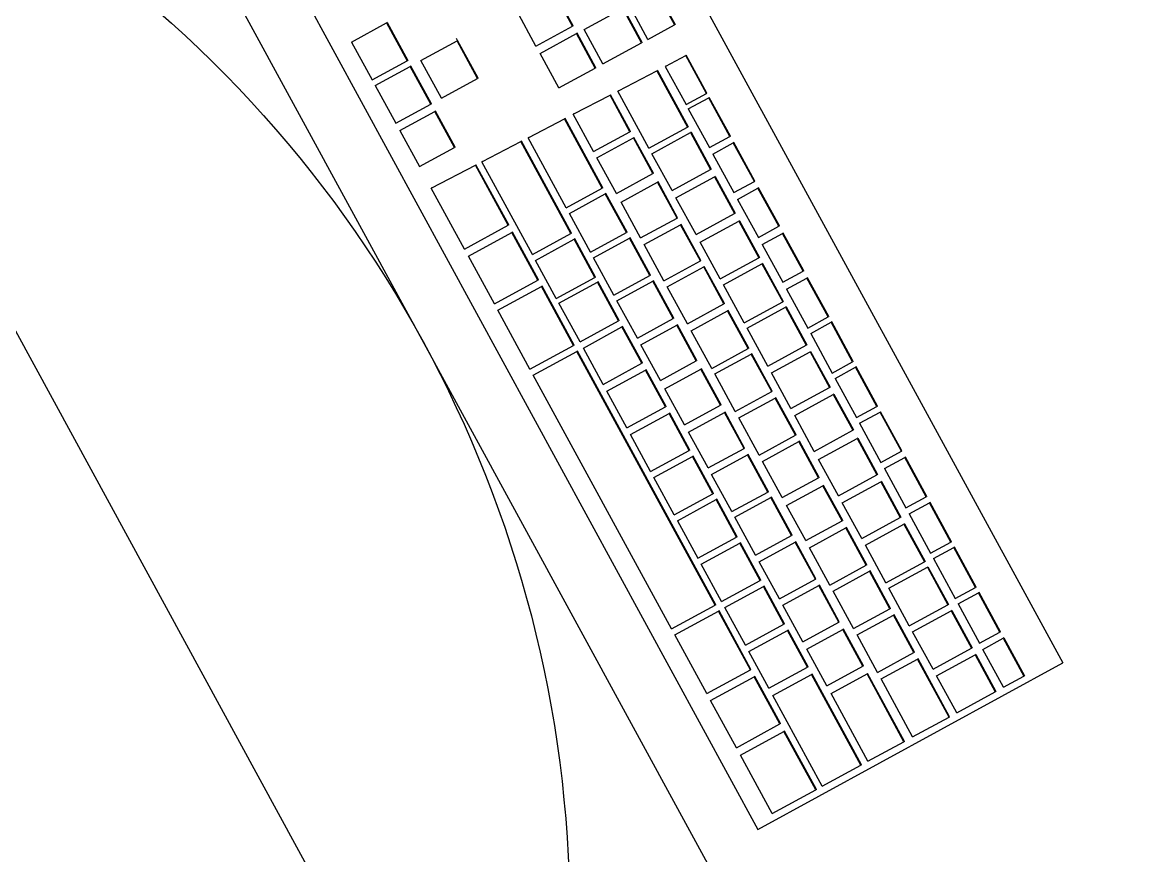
# Model space of a CAD drawing. Extents: x 622283 to 622521, y 9224861 to 9225135.
# Drawn here: x 622387.9524 to 622388.3874, y 9224976.2618 to 9224976.5875 of the extents above; entities that cross this region are included whole.
import ezdxf

# ---------------------------------------------------------------- set-up
doc = ezdxf.new("R2010")
doc.units = 0
doc.layers.add('A-EQUIPAMENTOS', color=252, linetype='Continuous')
doc.layers.add('A-PISO', color=251, linetype='Continuous')
doc.layers.add('A-PAREDE', color=5, linetype='Continuous', lineweight=30)
doc.layers.add('LAYOUT', color=7, linetype='Continuous', lineweight=13)
doc.layers.add('A_lay', color=7, linetype='Continuous', true_color=0x919191)

# ---------------------------------------------------------------- blocks, each defined once
blk = doc.blocks.new('CADEIRA')
at = {"layer": 'LAYOUT'}
blk.add_arc((161.5645326744148, -9.987960802687207), 0.469839877540879, 241.5933230131957, 298.4072594248086, dxfattribs=at)
blk = doc.blocks.new('Adminidtração')
at = {"layer": 'A_lay'}
h = blk.add_hatch(dxfattribs=at)
h.set_pattern_fill('ANSI37', color=256, scale=4.9, angle=45)
h.set_pattern_definition([(90, (-0.4300000000512227, 0), (-0.6125, 5.551115123125783e-17), []), (180, (-0.4300000000512227, 0), (-5.551115123125783e-17, -0.6125), [])])
h.paths.add_polyline_path([(207820.3417234732, 9278530.582245626), (207820.3417234732, 9278530.552245626), (207820.3417234732, 9278529.652245626), (207822.9417234733, 9278529.652245628), (207822.9417234734, 9278532.952245627), (207822.8767234749, 9278532.952245627), (207822.8467234749, 9278532.952245627), (207821.406723475, 9278532.952245625), (207821.3767234749, 9278532.952245625), (207821.2517234766, 9278532.952245625), (207821.2517234766, 9278532.952245569), (207821.221723482, 9278532.95224557), (207821.0430484344, 9278532.952245645), (207820.9747481223, 9278532.952245641), (207820.8912697074, 9278532.95224564), (207820.421723482, 9278532.952245623), (207820.3917234761, 9278532.952245623), (207820.3417234733, 9278532.952245625), (207820.3417234733, 9278532.052245626), (207820.3417234733, 9278532.022245627)])
at = {"layer": 'A-EQUIPAMENTOS'}
for p, q in [((207821.4894605461, 9278530.561718963), (207821.0539397461, 9278530.561718963)), ((207821.0539397461, 9278530.42591333), (207821.0539397461, 9278530.561718963)), ((207821.3455562534, 9278530.548093982), (207821.3455562534, 9278530.547821013)), ((207821.3608814558, 9278530.548093982), (207821.3455562534, 9278530.548093982)), ((207821.3608814558, 9278530.547821013), (207821.3455562534, 9278530.547821013)), ((207821.3455562534, 9278530.535971066), (207821.3455562534, 9278530.547821013)), ((207821.0735634101, 9278530.546188077), (207821.0567018724, 9278530.546188077)), ((207821.0567018724, 9278530.546188077), (207821.0567018724, 9278530.545915108)), ((207821.0735634101, 9278530.545915108), (207821.0567018724, 9278530.545915108)), ((207821.0567018724, 9278530.536843684), (207821.0567018724, 9278530.545915108)), ((207821.0735634101, 9278530.546188077), (207821.0735634101, 9278530.545915108)), ((207821.0735634101, 9278530.536843684), (207821.0735634101, 9278530.545915108)), ((207821.076351188, 9278530.546188077), (207821.0937694502, 9278530.546188077)), ((207821.076351188, 9278530.546188077), (207821.076351188, 9278530.545915108)), ((207821.076351188, 9278530.545915108), (207821.0937694502, 9278530.545915108)), ((207821.076351188, 9278530.536843684), (207821.076351188, 9278530.545915108)), ((207821.0937694502, 9278530.546188077), (207821.0937694502, 9278530.545915108)), ((207821.0937694502, 9278530.536843684), (207821.0937694502, 9278530.545915108)), ((207821.0961921721, 9278530.546188077), (207821.1139893227, 9278530.546188077)), ((207821.0961921721, 9278530.546188077), (207821.0961921721, 9278530.545915108)), ((207821.0961921721, 9278530.545915108), (207821.1139893227, 9278530.545915108)), ((207821.0961921721, 9278530.536843684), (207821.0961921721, 9278530.545915108)), ((207821.1139893227, 9278530.546188077), (207821.1139893227, 9278530.545915108)), ((207821.1139893227, 9278530.536843684), (207821.1139893227, 9278530.545915108)), ((207821.1163453546, 9278530.546188077), (207821.1338284891, 9278530.546188077)), ((207821.1163453546, 9278530.546188077), (207821.1163453546, 9278530.545915108)), ((207821.1163453546, 9278530.545915108), (207821.1338284891, 9278530.545915108)), ((207821.1163453546, 9278530.536843684), (207821.1163453546, 9278530.545915108)), ((207821.1338284891, 9278530.546188077), (207821.1338284891, 9278530.545915108)), ((207821.1338284891, 9278530.536843684), (207821.1338284891, 9278530.545915108)), ((207821.1365718106, 9278530.546188077), (207821.1540457861, 9278530.546188077)), ((207821.1365718106, 9278530.546188077), (207821.1365718106, 9278530.545915108)), ((207821.1365718106, 9278530.545915108), (207821.1540457861, 9278530.545915108)), ((207821.1365718106, 9278530.536843684), (207821.1365718106, 9278530.545915108)), ((207821.1540457861, 9278530.546188077), (207821.1540457861, 9278530.545915108)), ((207821.1540457861, 9278530.536843684), (207821.1540457861, 9278530.545915108)), ((207821.1567981281, 9278530.546188077), (207821.1742174346, 9278530.546188077)), ((207821.1567981281, 9278530.546188077), (207821.1567981281, 9278530.545915108)), ((207821.1567981281, 9278530.545915108), (207821.1742174346, 9278530.545915108)), ((207821.1567981281, 9278530.536843684), (207821.1567981281, 9278530.545915108)), ((207821.1742174346, 9278530.546188077), (207821.1742174346, 9278530.545915108)), ((207821.1742174346, 9278530.536843684), (207821.1742174346, 9278530.545915108)), ((207821.1767209264, 9278530.546188077), (207821.1941751762, 9278530.546188077)), ((207821.1767209264, 9278530.546188077), (207821.1767209264, 9278530.545915108)), ((207821.1767209264, 9278530.536843684), (207821.1767209264, 9278530.545915108)), ((207821.1767209264, 9278530.545915108), (207821.1941751762, 9278530.545915108)), ((207821.1941751762, 9278530.546188077), (207821.1941751762, 9278530.545915108)), ((207821.1941751762, 9278530.536843684), (207821.1941751762, 9278530.545915108)), ((207821.1965690961, 9278530.546188077), (207821.214206941, 9278530.546188077)), ((207821.1965690961, 9278530.546188077), (207821.1965690961, 9278530.545915108)), ((207821.1965690961, 9278530.545915108), (207821.214206941, 9278530.545915108)), ((207821.1965690961, 9278530.536843684), (207821.1965690961, 9278530.545915108)), ((207821.214206941, 9278530.546188077), (207821.214206941, 9278530.545915108)), ((207821.214206941, 9278530.536843684), (207821.214206941, 9278530.545915108)), ((207821.2165820549, 9278530.546188077), (207821.2339024426, 9278530.546188077)), ((207821.2165820549, 9278530.546188077), (207821.2165820549, 9278530.545915108)), ((207821.2165820549, 9278530.536843684), (207821.2165820549, 9278530.545915108)), ((207821.2165820549, 9278530.545915108), (207821.2339024426, 9278530.545915108)), ((207821.2339024426, 9278530.546188077), (207821.2339024426, 9278530.545915108)), ((207821.2339024426, 9278530.536843684), (207821.2339024426, 9278530.545915108)), ((207821.2369884405, 9278530.546188077), (207821.2537570595, 9278530.546188077)), ((207821.2369884405, 9278530.546188077), (207821.2369884405, 9278530.545915108)), ((207821.2369884405, 9278530.545915108), (207821.2537570595, 9278530.545915108)), ((207821.2369884405, 9278530.536843684), (207821.2369884405, 9278530.545915108)), ((207821.2537570595, 9278530.546188077), (207821.2537570595, 9278530.545915108)), ((207821.2537570595, 9278530.536843684), (207821.2537570595, 9278530.545915108)), ((207821.2569153598, 9278530.546188077), (207821.2738727752, 9278530.546188077)), ((207821.2569153598, 9278530.546188077), (207821.2569153598, 9278530.545915108)), ((207821.2569153598, 9278530.545915108), (207821.2738727752, 9278530.545915108)), ((207821.2569153598, 9278530.536843684), (207821.2569153598, 9278530.545915108)), ((207821.2738727752, 9278530.546188077), (207821.2738727752, 9278530.545915108)), ((207821.2738727752, 9278530.536843684), (207821.2738727752, 9278530.545915108)), ((207821.2768432817, 9278530.546188077), (207821.2768432817, 9278530.545915108)), ((207821.2768432817, 9278530.546188077), (207821.2940286998, 9278530.546188077)), ((207821.2768432817, 9278530.536843684), (207821.2768432817, 9278530.545915108)), ((207821.2768432817, 9278530.545915108), (207821.2940286998, 9278530.545915108)), ((207821.2940286998, 9278530.546188077), (207821.2940286998, 9278530.545915108)), ((207821.2940286998, 9278530.536843684), (207821.2940286998, 9278530.545915108)), ((207821.2968944322, 9278530.546188077), (207821.2968944322, 9278530.545915108)), ((207821.2968944322, 9278530.546188077), (207821.3141391601, 9278530.546188077)), ((207821.2968944322, 9278530.545915108), (207821.3141391601, 9278530.545915108)), ((207821.2968944322, 9278530.536843684), (207821.2968944322, 9278530.545915108)), ((207821.3141391601, 9278530.546188077), (207821.3141391601, 9278530.545915108)), ((207821.3141391601, 9278530.536843684), (207821.3141391601, 9278530.545915108)), ((207821.3160208955, 9278530.546188077), (207821.3160208955, 9278530.545915108)), ((207821.3160208955, 9278530.546188077), (207821.3328824332, 9278530.546188077)), ((207821.3160208955, 9278530.545915108), (207821.3328824332, 9278530.545915108)), ((207821.3160208955, 9278530.536843684), (207821.3160208955, 9278530.545915108)), ((207821.3328824332, 9278530.546188077), (207821.3328824332, 9278530.545915108)), ((207821.3330572295, 9278530.537116652), (207821.3328824332, 9278530.545915108)), ((207821.0567018724, 9278530.536843684), (207821.0735634101, 9278530.536843684)), ((207821.0937694502, 9278530.536843684), (207821.076351188, 9278530.536843684)), ((207821.1139893227, 9278530.536843684), (207821.0961921721, 9278530.536843684)), ((207821.1338284891, 9278530.536843684), (207821.1163453546, 9278530.536843684)), ((207821.1540457861, 9278530.536843684), (207821.1365718106, 9278530.536843684)), ((207821.1742174346, 9278530.536843684), (207821.1567981281, 9278530.536843684)), ((207821.1941751762, 9278530.536843684), (207821.1767209264, 9278530.536843684)), ((207821.214206941, 9278530.536843684), (207821.1965690961, 9278530.536843684)), ((207821.2339024426, 9278530.536843684), (207821.2165820549, 9278530.536843684)), ((207821.2537570595, 9278530.536843684), (207821.2369884405, 9278530.536843684)), ((207821.2738727752, 9278530.536843684), (207821.2569153598, 9278530.536843684)), ((207821.2940286998, 9278530.536843684), (207821.2768432817, 9278530.536843684)), ((207821.3141391601, 9278530.536843684), (207821.2968944322, 9278530.536843684)), ((207821.3330572295, 9278530.536843684), (207821.3160208955, 9278530.536843684)), ((207821.3330572295, 9278530.537116652), (207821.3330572295, 9278530.536843684)), ((207821.3455562534, 9278530.535971066), (207821.3608814558, 9278530.535971066)), ((207821.0567018724, 9278530.533411654), (207821.0567018724, 9278530.533138685)), ((207821.0731993827, 9278530.533411654), (207821.0567018724, 9278530.533411654)), ((207821.0731993827, 9278530.533138685), (207821.0567018724, 9278530.533138685)), ((207821.0567018724, 9278530.51597642), (207821.0567018724, 9278530.533138685)), ((207821.0731993827, 9278530.533411654), (207821.0731993827, 9278530.533138685)), ((207821.0731993827, 9278530.51597642), (207821.0731993827, 9278530.533138685)), ((207821.0927589969, 9278530.533411654), (207821.076067273, 9278530.533411654)), ((207821.076067273, 9278530.533411654), (207821.076067273, 9278530.533138685)), ((207821.0927589969, 9278530.533138685), (207821.076067273, 9278530.533138685)), ((207821.076067273, 9278530.51597642), (207821.076067273, 9278530.533138685)), ((207821.0927589969, 9278530.533411654), (207821.0927589969, 9278530.533138685)), ((207821.0927589969, 9278530.51597642), (207821.0927589969, 9278530.533138685)), ((207821.1121603917, 9278530.533411654), (207821.0954326736, 9278530.533411654)), ((207821.0954326736, 9278530.533411654), (207821.0954326736, 9278530.533138685)), ((207821.1121603917, 9278530.533138685), (207821.0954326736, 9278530.533138685)), ((207821.0954326736, 9278530.51597642), (207821.0954326736, 9278530.533138685)), ((207821.1121603917, 9278530.533411654), (207821.1121603917, 9278530.533138685)), ((207821.1121603917, 9278530.51597642), (207821.1121603917, 9278530.533138685)), ((207821.1312723055, 9278530.533411654), (207821.1145608038, 9278530.533411654)), ((207821.1145608038, 9278530.533411654), (207821.1145608038, 9278530.533138685)), ((207821.1312723055, 9278530.533138685), (207821.1145608038, 9278530.533138685)), ((207821.1145608038, 9278530.51597642), (207821.1145608038, 9278530.533138685)), ((207821.1312723055, 9278530.533411654), (207821.1312723055, 9278530.533138685)), ((207821.1312723055, 9278530.51597642), (207821.1312723055, 9278530.533138685)), ((207821.1501505282, 9278530.533411654), (207821.134239178, 9278530.533411654)), ((207821.134239178, 9278530.533411654), (207821.134239178, 9278530.533138685)), ((207821.1501505282, 9278530.533138685), (207821.134239178, 9278530.533138685)), ((207821.134239178, 9278530.51597642), (207821.134239178, 9278530.533138685)), ((207821.1501505282, 9278530.533411654), (207821.1501505282, 9278530.533138685)), ((207821.1501505282, 9278530.51597642), (207821.1501505282, 9278530.533138685)), ((207821.1694591693, 9278530.533411654), (207821.1533147427, 9278530.533411654)), ((207821.1533147427, 9278530.533411654), (207821.1533147427, 9278530.533138685)), ((207821.1694591693, 9278530.533138685), (207821.1533147427, 9278530.533138685)), ((207821.1533147427, 9278530.51597642), (207821.1533147427, 9278530.533138685)), ((207821.1694591693, 9278530.533411654), (207821.1694591693, 9278530.533138685)), ((207821.1694591693, 9278530.51597642), (207821.1694591693, 9278530.533138685)), ((207821.1730886791, 9278530.533411654), (207821.1730886791, 9278530.533138685)), ((207821.1890013872, 9278530.533411654), (207821.1730886791, 9278530.533411654)), ((207821.1890013872, 9278530.533138685), (207821.1730886791, 9278530.533138685)), ((207821.1730886791, 9278530.51597642), (207821.1730886791, 9278530.533138685)), ((207821.1890013872, 9278530.533411654), (207821.1890013872, 9278530.533138685)), ((207821.1890013872, 9278530.51597642), (207821.1890013872, 9278530.533138685)), ((207821.2079670553, 9278530.533411654), (207821.1920924473, 9278530.533411654)), ((207821.1920924473, 9278530.533411654), (207821.1920924473, 9278530.533138685)), ((207821.2079670553, 9278530.533138685), (207821.1920924473, 9278530.533138685)), ((207821.1920924473, 9278530.51597642), (207821.1920924473, 9278530.533138685)), ((207821.2079670553, 9278530.533411654), (207821.2079670553, 9278530.533138685)), ((207821.2079670553, 9278530.51597642), (207821.2079670553, 9278530.533138685)), ((207821.2279062878, 9278530.533411654), (207821.2110590222, 9278530.533411654)), ((207821.2110590222, 9278530.533411654), (207821.2110590222, 9278530.533138685)), ((207821.2279062878, 9278530.533138685), (207821.2110590222, 9278530.533138685)), ((207821.2110590222, 9278530.51597642), (207821.2110590222, 9278530.533138685)), ((207821.2279062878, 9278530.533411654), (207821.2279062878, 9278530.533138685)), ((207821.2279062878, 9278530.51597642), (207821.2279062878, 9278530.533138685)), ((207821.2302594871, 9278530.533411654), (207821.2302594871, 9278530.533138685)), ((207821.2472312792, 9278530.533411654), (207821.2302594871, 9278530.533411654)), ((207821.2472312792, 9278530.533138685), (207821.2302594871, 9278530.533138685)), ((207821.2302594871, 9278530.51597642), (207821.2302594871, 9278530.533138685)), ((207821.2472312792, 9278530.533411654), (207821.2472312792, 9278530.533138685)), ((207821.2472312792, 9278530.51597642), (207821.2472312792, 9278530.533138685)), ((207821.2661412083, 9278530.533411654), (207821.249810596, 9278530.533411654)), ((207821.249810596, 9278530.533411654), (207821.249810596, 9278530.533138685)), ((207821.2661412083, 9278530.533138685), (207821.249810596, 9278530.533138685)), ((207821.249810596, 9278530.51597642), (207821.249810596, 9278530.533138685)), ((207821.2661412083, 9278530.533411654), (207821.2661412083, 9278530.533138685)), ((207821.2661412083, 9278530.51597642), (207821.2661412083, 9278530.533138685)), ((207821.2695528759, 9278530.533411654), (207821.2695528759, 9278530.533138685)), ((207821.2859658273, 9278530.533411654), (207821.2695528759, 9278530.533411654)), ((207821.2859658273, 9278530.533138685), (207821.2695528759, 9278530.533138685)), ((207821.2695528759, 9278530.51597642), (207821.2695528759, 9278530.533138685)), ((207821.2859658273, 9278530.533411654), (207821.2859658273, 9278530.533138685)), ((207821.2859658273, 9278530.51597642), (207821.2859658273, 9278530.533138685)), ((207821.2891615064, 9278530.533411654), (207821.2891615064, 9278530.533138685)), ((207821.3055714236, 9278530.533411654), (207821.2891615064, 9278530.533411654)), ((207821.3055714236, 9278530.533138685), (207821.2891615064, 9278530.533138685)), ((207821.2891615064, 9278530.51597642), (207821.2891615064, 9278530.533138685)), ((207821.3055714236, 9278530.533411654), (207821.3055714236, 9278530.533138685)), ((207821.3055714236, 9278530.51597642), (207821.3055714236, 9278530.533138685)), ((207821.3080834035, 9278530.533411654), (207821.3080834035, 9278530.533138685)), ((207821.3331286208, 9278530.533411654), (207821.3080834035, 9278530.533411654)), ((207821.3331286208, 9278530.533138685), (207821.3080834035, 9278530.533138685)), ((207821.3080834035, 9278530.51597642), (207821.3080834035, 9278530.533138685)), ((207821.3331286208, 9278530.533411654), (207821.3331286208, 9278530.533138685)), ((207821.3334593186, 9278530.516249388), (207821.3331286208, 9278530.533138685)), ((207821.3455562534, 9278530.533411654), (207821.3455562534, 9278530.533138685)), ((207821.3455562534, 9278530.533411654), (207821.3608814558, 9278530.533411654)), ((207821.3455562534, 9278530.533138685), (207821.3608814558, 9278530.533138685)), ((207821.3455562534, 9278530.51597642), (207821.3455562534, 9278530.533138685)), ((207821.3608814558, 9278530.51597642), (207821.3608814558, 9278530.533138685)), ((207821.0567018724, 9278530.51597642), (207821.0731993827, 9278530.51597642)), ((207821.0567018724, 9278530.512823235), (207821.0567018724, 9278530.512550266)), ((207821.0567018724, 9278530.512823235), (207821.0825264805, 9278530.512823235)), ((207821.0567018724, 9278530.512550266), (207821.0825264805, 9278530.512550266)), ((207821.0567018724, 9278530.496342856), (207821.0567018724, 9278530.512550266)), ((207821.076067273, 9278530.51597642), (207821.0927589969, 9278530.51597642)), ((207821.0825264805, 9278530.512823235), (207821.0825264805, 9278530.512550266)), ((207821.0825264805, 9278530.496342856), (207821.0825264805, 9278530.512550266)), ((207821.0853718608, 9278530.512823235), (207821.1021153163, 9278530.512823235)), ((207821.0853718608, 9278530.512823235), (207821.0853718608, 9278530.512550266)), ((207821.0853718608, 9278530.512550266), (207821.1021153163, 9278530.512550266)), ((207821.0853718608, 9278530.496342856), (207821.0853718608, 9278530.512550266)), ((207821.0954326736, 9278530.51597642), (207821.1121603917, 9278530.51597642)), ((207821.1021153163, 9278530.512823235), (207821.1021153163, 9278530.512550266)), ((207821.1021153163, 9278530.496342856), (207821.1021153163, 9278530.512550266)), ((207821.1049346053, 9278530.512823235), (207821.1216245209, 9278530.512823235)), ((207821.1049346053, 9278530.512823235), (207821.1049346053, 9278530.512550266)), ((207821.1049346053, 9278530.512550266), (207821.1216245209, 9278530.512550266)), ((207821.1049346053, 9278530.496342856), (207821.1049346053, 9278530.512550266)), ((207821.1145608038, 9278530.51597642), (207821.1312723055, 9278530.51597642)), ((207821.1216245209, 9278530.512823235), (207821.1216245209, 9278530.512550266)), ((207821.1216245209, 9278530.496342856), (207821.1216245209, 9278530.512550266)), ((207821.1242819112, 9278530.512823235), (207821.1242819112, 9278530.512550266)), ((207821.1242819112, 9278530.512823235), (207821.1409248413, 9278530.512823235)), ((207821.1242819112, 9278530.512550266), (207821.1409248413, 9278530.512550266)), ((207821.1242819112, 9278530.496342856), (207821.1242819112, 9278530.512550266)), ((207821.134239178, 9278530.51597642), (207821.1501505282, 9278530.51597642)), ((207821.1409248413, 9278530.512823235), (207821.1409248413, 9278530.512550266)), ((207821.1409248413, 9278530.496342856), (207821.1409248413, 9278530.512550266)), ((207821.1440483661, 9278530.512823235), (207821.1596541475, 9278530.512823235)), ((207821.1440483661, 9278530.512823235), (207821.1440483661, 9278530.512550266)), ((207821.1440483661, 9278530.512550266), (207821.1596541475, 9278530.512550266)), ((207821.1440483661, 9278530.496342856), (207821.1440483661, 9278530.512550266)), ((207821.1533147427, 9278530.51597642), (207821.1694591693, 9278530.51597642)), ((207821.1596541475, 9278530.512823235), (207821.1596541475, 9278530.512550266)), ((207821.1596541475, 9278530.496342856), (207821.1596541475, 9278530.512550266)), ((207821.1631856778, 9278530.512823235), (207821.1792808333, 9278530.512823235)), ((207821.1631856778, 9278530.512823235), (207821.1631856778, 9278530.512550266)), ((207821.1631856778, 9278530.512550266), (207821.1792808333, 9278530.512550266)), ((207821.1631856778, 9278530.496342856), (207821.1631856778, 9278530.512550266)), ((207821.1730886791, 9278530.51597642), (207821.1890013872, 9278530.51597642)), ((207821.1792808333, 9278530.512823235), (207821.1792808333, 9278530.512550266)), ((207821.1792808333, 9278530.496342856), (207821.1792808333, 9278530.512550266)), ((207821.1821337807, 9278530.512823235), (207821.1986814662, 9278530.512823235)), ((207821.1821337807, 9278530.512823235), (207821.1821337807, 9278530.512550266)), ((207821.1821337807, 9278530.512550266), (207821.1986814662, 9278530.512550266)), ((207821.1821337807, 9278530.496342856), (207821.1821337807, 9278530.512550266)), ((207821.1920924473, 9278530.51597642), (207821.2079670553, 9278530.51597642)), ((207821.1986814662, 9278530.512823235), (207821.1986814662, 9278530.512550266)), ((207821.1986814662, 9278530.496342856), (207821.1986814662, 9278530.512550266)), ((207821.2015253403, 9278530.512823235), (207821.2182825722, 9278530.512823235)), ((207821.2015253403, 9278530.512823235), (207821.2015253403, 9278530.512550266)), ((207821.2015253403, 9278530.512550266), (207821.2182825722, 9278530.512550266)), ((207821.2015253403, 9278530.496342856), (207821.2015253403, 9278530.512550266)), ((207821.2110590222, 9278530.51597642), (207821.2279062878, 9278530.51597642)), ((207821.2182825722, 9278530.512823235), (207821.2182825722, 9278530.512550266)), ((207821.2182825722, 9278530.496342856), (207821.2182825722, 9278530.512550266)), ((207821.2207278399, 9278530.512823235), (207821.2374700989, 9278530.512823235)), ((207821.2207278399, 9278530.512823235), (207821.2207278399, 9278530.512550266)), ((207821.2207278399, 9278530.512550266), (207821.2374700989, 9278530.512550266)), ((207821.2207278399, 9278530.496342856), (207821.2207278399, 9278530.512550266)), ((207821.2302594871, 9278530.51597642), (207821.2472312792, 9278530.51597642)), ((207821.2374700989, 9278530.512823235), (207821.2374700989, 9278530.512550266)), ((207821.2374700989, 9278530.496342856), (207821.2374700989, 9278530.512550266)), ((207821.2405400974, 9278530.512823235), (207821.2405400974, 9278530.512550266)), ((207821.2405400974, 9278530.512823235), (207821.2570233693, 9278530.512823235)), ((207821.2405400974, 9278530.512550266), (207821.2570233693, 9278530.512550266)), ((207821.2405400974, 9278530.496342856), (207821.2405400974, 9278530.512550266)), ((207821.249810596, 9278530.51597642), (207821.2661412083, 9278530.51597642)), ((207821.2570233693, 9278530.512823235), (207821.2570233693, 9278530.512550266)), ((207821.2570233693, 9278530.496342856), (207821.2570233693, 9278530.512550266)), ((207821.2597463943, 9278530.512823235), (207821.2597463943, 9278530.512550266)), ((207821.2597463943, 9278530.512823235), (207821.2758409796, 9278530.512823235)), ((207821.2597463943, 9278530.512550266), (207821.2758409796, 9278530.512550266)), ((207821.2597463943, 9278530.496342856), (207821.2597463943, 9278530.512550266)), ((207821.2695528759, 9278530.51597642), (207821.2859658273, 9278530.51597642)), ((207821.2758409796, 9278530.512823235), (207821.2758409796, 9278530.512550266)), ((207821.2758409796, 9278530.496342856), (207821.2758409796, 9278530.512550266)), ((207821.2788038909, 9278530.512823235), (207821.2947762486, 9278530.512823235)), ((207821.2788038909, 9278530.512823235), (207821.2788038909, 9278530.512550266)), ((207821.2788038909, 9278530.512550266), (207821.2947762486, 9278530.512550266)), ((207821.2788038909, 9278530.496342856), (207821.2788038909, 9278530.512550266)), ((207821.2891615064, 9278530.51597642), (207821.3055714236, 9278530.51597642)), ((207821.2947762486, 9278530.512823235), (207821.2947762486, 9278530.512550266)), ((207821.2947762486, 9278530.496342856), (207821.2947762486, 9278530.512550266)), ((207821.2985637999, 9278530.512823235), (207821.3144695497, 9278530.512823235)), ((207821.2985637999, 9278530.512823235), (207821.2985637999, 9278530.512550266)), ((207821.2985637999, 9278530.512550266), (207821.3144695497, 9278530.512550266)), ((207821.2985637999, 9278530.496342856), (207821.2985637999, 9278530.512550266)), ((207821.3080834035, 9278530.51597642), (207821.3334593186, 9278530.51597642)), ((207821.3144695497, 9278530.512823235), (207821.3144695497, 9278530.512550266)), ((207821.3144695497, 9278530.496342856), (207821.3144695497, 9278530.512550266)), ((207821.3172236376, 9278530.512823235), (207821.3335253368, 9278530.512823235)), ((207821.3172236376, 9278530.512823235), (207821.3172236376, 9278530.512550266)), ((207821.3172236376, 9278530.512550266), (207821.3335253368, 9278530.512550266)), ((207821.3172236376, 9278530.496342856), (207821.3172236376, 9278530.512550266)), ((207821.3334593186, 9278530.516249388), (207821.3334593186, 9278530.51597642)), ((207821.3335253368, 9278530.512823235), (207821.3335253368, 9278530.512550266)), ((207821.3338376356, 9278530.496615827), (207821.3335253368, 9278530.512550266)), ((207821.3455562534, 9278530.51597642), (207821.3608814558, 9278530.51597642)), ((207821.3455562534, 9278530.512823235), (207821.3455562534, 9278530.512550266)), ((207821.3455562534, 9278530.512823235), (207821.3608814558, 9278530.512823235)), ((207821.3455562534, 9278530.512550266), (207821.3608814558, 9278530.512550266)), ((207821.3455562534, 9278530.49630913), (207821.3455562534, 9278530.512550266)), ((207821.3608814558, 9278530.512823235), (207821.3608814558, 9278530.512550266)), ((207821.3608814558, 9278530.49630913), (207821.3608814558, 9278530.512550266)), ((207821.3642282007, 9278530.512823235), (207821.3642282007, 9278530.512550266)), ((207821.3642282007, 9278530.512823235), (207821.3799239242, 9278530.512823235)), ((207821.3642282007, 9278530.512550266), (207821.3799239242, 9278530.512550266)), ((207821.3642282007, 9278530.49630913), (207821.3642282007, 9278530.512550266)), ((207821.0567018724, 9278530.496342856), (207821.0825264805, 9278530.496342856)), ((207821.0853718608, 9278530.496342856), (207821.1021153163, 9278530.496342856)), ((207821.1049346053, 9278530.496342856), (207821.1216245209, 9278530.496342856)), ((207821.1242819112, 9278530.496342856), (207821.1409248413, 9278530.496342856)), ((207821.1440483661, 9278530.496342856), (207821.1596541475, 9278530.496342856)), ((207821.1631856778, 9278530.496342856), (207821.1792808333, 9278530.496342856)), ((207821.1821337807, 9278530.496342856), (207821.1986814662, 9278530.496342856)), ((207821.2015253403, 9278530.496342856), (207821.2182825722, 9278530.496342856)), ((207821.2207278399, 9278530.496342856), (207821.2374700989, 9278530.496342856)), ((207821.2405400974, 9278530.496342856), (207821.2570233693, 9278530.496342856)), ((207821.2597463943, 9278530.496342856), (207821.2758409796, 9278530.496342856)), ((207821.2788038909, 9278530.496342856), (207821.2947762486, 9278530.496342856)), ((207821.2985637999, 9278530.496342856), (207821.3144695497, 9278530.496342856)), ((207821.3172236376, 9278530.496342856), (207821.3338376356, 9278530.496342856)), ((207821.3338376356, 9278530.496615827), (207821.3338376356, 9278530.496342856)), ((207821.3455562534, 9278530.49630913), (207821.3608814558, 9278530.49630913)), ((207821.3642282007, 9278530.49630913), (207821.3799239242, 9278530.49630913)), ((207821.0567018724, 9278530.4927234), (207821.0868405197, 9278530.4927234)), ((207821.0567018724, 9278530.4927234), (207821.0567018724, 9278530.49245043)), ((207821.0567018724, 9278530.49245043), (207821.0868405197, 9278530.49245043)), ((207821.0567018724, 9278530.47642771), (207821.0567018724, 9278530.49245043)), ((207821.0868405197, 9278530.4927234), (207821.0868405197, 9278530.49245043)), ((207821.0868405197, 9278530.47642771), (207821.0868405197, 9278530.49245043)), ((207821.0902349031, 9278530.4927234), (207821.1066455162, 9278530.4927234)), ((207821.0902349031, 9278530.4927234), (207821.0902349031, 9278530.49245043)), ((207821.0902349031, 9278530.49245043), (207821.1066455162, 9278530.49245043)), ((207821.0902349031, 9278530.47642771), (207821.0902349031, 9278530.49245043)), ((207821.1066455162, 9278530.4927234), (207821.1066455162, 9278530.49245043)), ((207821.1066455162, 9278530.47642771), (207821.1066455162, 9278530.49245043)), ((207821.1099458552, 9278530.4927234), (207821.1261419395, 9278530.4927234)), ((207821.1099458552, 9278530.4927234), (207821.1099458552, 9278530.49245043)), ((207821.1099458552, 9278530.49245043), (207821.1261419395, 9278530.49245043)), ((207821.1099458552, 9278530.47642771), (207821.1099458552, 9278530.49245043)), ((207821.1261419395, 9278530.4927234), (207821.1261419395, 9278530.49245043)), ((207821.1261419395, 9278530.47642771), (207821.1261419395, 9278530.49245043)), ((207821.129009203, 9278530.4927234), (207821.1455578772, 9278530.4927234)), ((207821.129009203, 9278530.4927234), (207821.129009203, 9278530.49245043)), ((207821.129009203, 9278530.49245043), (207821.1455578772, 9278530.49245043)), ((207821.129009203, 9278530.47642771), (207821.129009203, 9278530.49245043)), ((207821.1455578772, 9278530.4927234), (207821.1455578772, 9278530.49245043)), ((207821.1455578772, 9278530.47642771), (207821.1455578772, 9278530.49245043)), ((207821.1485041023, 9278530.4927234), (207821.1653335711, 9278530.4927234)), ((207821.1485041023, 9278530.4927234), (207821.1485041023, 9278530.49245043)), ((207821.1485041023, 9278530.49245043), (207821.1653335711, 9278530.49245043)), ((207821.1485041023, 9278530.47642771), (207821.1485041023, 9278530.49245043)), ((207821.1653335711, 9278530.4927234), (207821.1653335711, 9278530.49245043)), ((207821.1653335711, 9278530.47642771), (207821.1653335711, 9278530.49245043)), ((207821.1678161593, 9278530.4927234), (207821.1843213823, 9278530.4927234)), ((207821.1678161593, 9278530.4927234), (207821.1678161593, 9278530.49245043)), ((207821.1678161593, 9278530.49245043), (207821.1843213823, 9278530.49245043)), ((207821.1678161593, 9278530.47642771), (207821.1678161593, 9278530.49245043)), ((207821.1843213823, 9278530.4927234), (207821.1843213823, 9278530.49245043)), ((207821.1843213823, 9278530.47642771), (207821.1843213823, 9278530.49245043)), ((207821.18725109, 9278530.4927234), (207821.2032711271, 9278530.4927234)), ((207821.18725109, 9278530.4927234), (207821.18725109, 9278530.49245043)), ((207821.18725109, 9278530.49245043), (207821.2032711271, 9278530.49245043)), ((207821.18725109, 9278530.47642771), (207821.18725109, 9278530.49245043)), ((207821.2032711271, 9278530.4927234), (207821.2032711271, 9278530.49245043)), ((207821.2032711271, 9278530.47642771), (207821.2032711271, 9278530.49245043)), ((207821.206451619, 9278530.4927234), (207821.2225512717, 9278530.4927234)), ((207821.206451619, 9278530.4927234), (207821.206451619, 9278530.49245043)), ((207821.206451619, 9278530.49245043), (207821.2225512717, 9278530.49245043)), ((207821.206451619, 9278530.47642771), (207821.206451619, 9278530.49245043)), ((207821.2225512717, 9278530.4927234), (207821.2225512717, 9278530.49245043)), ((207821.2225512717, 9278530.47642771), (207821.2225512717, 9278530.49245043)), ((207821.2262035095, 9278530.4927234), (207821.2262035095, 9278530.49245043)), ((207821.2262035095, 9278530.4927234), (207821.242040765, 9278530.4927234)), ((207821.2262035095, 9278530.49245043), (207821.242040765, 9278530.49245043)), ((207821.2262035095, 9278530.47642771), (207821.2262035095, 9278530.49245043)), ((207821.242040765, 9278530.4927234), (207821.242040765, 9278530.49245043)), ((207821.242040765, 9278530.47642771), (207821.242040765, 9278530.49245043)), ((207821.2449902538, 9278530.4927234), (207821.261712155, 9278530.4927234)), ((207821.2449902538, 9278530.4927234), (207821.2449902538, 9278530.49245043)), ((207821.2449902538, 9278530.49245043), (207821.261712155, 9278530.49245043)), ((207821.2449902538, 9278530.47642771), (207821.2449902538, 9278530.49245043)), ((207821.261712155, 9278530.4927234), (207821.261712155, 9278530.49245043)), ((207821.261712155, 9278530.47642771), (207821.261712155, 9278530.49245043)), ((207821.264213025, 9278530.4927234), (207821.2808549571, 9278530.4927234)), ((207821.264213025, 9278530.4927234), (207821.264213025, 9278530.49245043)), ((207821.264213025, 9278530.49245043), (207821.2808549571, 9278530.49245043)), ((207821.264213025, 9278530.47642771), (207821.264213025, 9278530.49245043)), ((207821.2808549571, 9278530.4927234), (207821.2808549571, 9278530.49245043)), ((207821.2808549571, 9278530.47642771), (207821.2808549571, 9278530.49245043)), ((207821.2833091141, 9278530.4927234), (207821.3005021775, 9278530.4927234)), ((207821.2833091141, 9278530.4927234), (207821.2833091141, 9278530.49245043)), ((207821.2833091141, 9278530.49245043), (207821.3005021775, 9278530.49245043)), ((207821.2833091141, 9278530.47642771), (207821.2833091141, 9278530.49245043)), ((207821.3005021775, 9278530.4927234), (207821.3005021775, 9278530.49245043)), ((207821.3005021775, 9278530.47642771), (207821.3005021775, 9278530.49245043)), ((207821.3030159054, 9278530.4927234), (207821.3339126383, 9278530.4927234)), ((207821.3030159054, 9278530.4927234), (207821.3030159054, 9278530.49245043)), ((207821.3030159054, 9278530.49245043), (207821.3339126383, 9278530.49245043)), ((207821.3030159054, 9278530.47642771), (207821.3030159054, 9278530.49245043)), ((207821.3339126383, 9278530.4927234), (207821.3339126383, 9278530.49245043)), ((207821.3342213784, 9278530.47670068), (207821.3339126383, 9278530.49245043)), ((207821.0567018724, 9278530.47642771), (207821.0868405197, 9278530.47642771)), ((207821.0567018724, 9278530.47354643), (207821.0970376528, 9278530.47354643)), ((207821.0567018724, 9278530.47354643), (207821.0567018724, 9278530.47327346)), ((207821.0567018724, 9278530.47327346), (207821.0970376528, 9278530.47327346)), ((207821.0567018724, 9278530.456070673), (207821.0567018724, 9278530.47327346)), ((207821.0902349031, 9278530.47642771), (207821.1066455162, 9278530.47642771)), ((207821.0970376528, 9278530.47354643), (207821.0970376528, 9278530.47327346)), ((207821.0970376528, 9278530.456070673), (207821.0970376528, 9278530.47327346)), ((207821.1003401954, 9278530.47354643), (207821.1166267202, 9278530.47354643)), ((207821.1003401954, 9278530.47354643), (207821.1003401954, 9278530.47327346)), ((207821.1003401954, 9278530.47327346), (207821.1166267202, 9278530.47327346)), ((207821.1003401954, 9278530.456070673), (207821.1003401954, 9278530.47327346)), ((207821.1099458552, 9278530.47642771), (207821.1261419395, 9278530.47642771)), ((207821.1166267202, 9278530.47354643), (207821.1166267202, 9278530.47327346)), ((207821.1166267202, 9278530.456070673), (207821.1166267202, 9278530.47327346)), ((207821.1194809922, 9278530.47354643), (207821.1362220756, 9278530.47354643)), ((207821.1194809922, 9278530.47354643), (207821.1194809922, 9278530.47327346)), ((207821.1194809922, 9278530.47327346), (207821.1362220756, 9278530.47327346)), ((207821.1194809922, 9278530.456070673), (207821.1194809922, 9278530.47327346)), ((207821.129009203, 9278530.47642771), (207821.1455578772, 9278530.47642771)), ((207821.1362220756, 9278530.47354643), (207821.1362220756, 9278530.47327346)), ((207821.1362220756, 9278530.456070673), (207821.1362220756, 9278530.47327346)), ((207821.1389335165, 9278530.47354643), (207821.1554779464, 9278530.47354643)), ((207821.1389335165, 9278530.47354643), (207821.1389335165, 9278530.47327346)), ((207821.1389335165, 9278530.47327346), (207821.1554779464, 9278530.47327346)), ((207821.1389335165, 9278530.456070673), (207821.1389335165, 9278530.47327346)), ((207821.1485041023, 9278530.47642771), (207821.1653335711, 9278530.47642771)), ((207821.1554779464, 9278530.47354643), (207821.1554779464, 9278530.47327346)), ((207821.1554779464, 9278530.456070673), (207821.1554779464, 9278530.47327346)), ((207821.158197231, 9278530.47354643), (207821.1748869062, 9278530.47354643)), ((207821.158197231, 9278530.47354643), (207821.158197231, 9278530.47327346)), ((207821.158197231, 9278530.47327346), (207821.1748869062, 9278530.47327346)), ((207821.158197231, 9278530.456070673), (207821.158197231, 9278530.47327346)), ((207821.1678161593, 9278530.47642771), (207821.1843213823, 9278530.47642771)), ((207821.1748869062, 9278530.47354643), (207821.1748869062, 9278530.47327346)), ((207821.1748869062, 9278530.456070673), (207821.1748869062, 9278530.47327346)), ((207821.1775271163, 9278530.47354643), (207821.1940748513, 9278530.47354643)), ((207821.1775271163, 9278530.47354643), (207821.1775271163, 9278530.47327346)), ((207821.1775271163, 9278530.47327346), (207821.1940748513, 9278530.47327346)), ((207821.1775271163, 9278530.456070673), (207821.1775271163, 9278530.47327346)), ((207821.18725109, 9278530.47642771), (207821.2032711271, 9278530.47642771)), ((207821.1940748513, 9278530.47354643), (207821.1940748513, 9278530.47327346)), ((207821.1940748513, 9278530.456070673), (207821.1940748513, 9278530.47327346)), ((207821.1967889639, 9278530.47354643), (207821.21329099, 9278530.47354643)), ((207821.1967889639, 9278530.47354643), (207821.1967889639, 9278530.47327346)), ((207821.1967889639, 9278530.47327346), (207821.21329099, 9278530.47327346)), ((207821.1967889639, 9278530.456070673), (207821.1967889639, 9278530.47327346)), ((207821.206451619, 9278530.47642771), (207821.2225512717, 9278530.47642771)), ((207821.21329099, 9278530.47354643), (207821.21329099, 9278530.47327346)), ((207821.21329099, 9278530.456070673), (207821.21329099, 9278530.47327346)), ((207821.216246379, 9278530.47354643), (207821.216246379, 9278530.47327346)), ((207821.216246379, 9278530.47354643), (207821.2325813891, 9278530.47354643)), ((207821.216246379, 9278530.47327346), (207821.2325813891, 9278530.47327346)), ((207821.216246379, 9278530.456070673), (207821.216246379, 9278530.47327346)), ((207821.2262035095, 9278530.47642771), (207821.242040765, 9278530.47642771)), ((207821.2325813891, 9278530.47354643), (207821.2325813891, 9278530.47327346)), ((207821.2325813891, 9278530.456070673), (207821.2325813891, 9278530.47327346)), ((207821.2355695693, 9278530.47354643), (207821.2517563924, 9278530.47354643)), ((207821.2355695693, 9278530.47354643), (207821.2355695693, 9278530.47327346)), ((207821.2355695693, 9278530.47327346), (207821.2517563924, 9278530.47327346)), ((207821.2355695693, 9278530.456070673), (207821.2355695693, 9278530.47327346)), ((207821.2449902538, 9278530.47642771), (207821.261712155, 9278530.47642771)), ((207821.2517563924, 9278530.47354643), (207821.2517563924, 9278530.47327346)), ((207821.2517563924, 9278530.456070673), (207821.2517563924, 9278530.47327346)), ((207821.25447844, 9278530.47354643), (207821.25447844, 9278530.47327346)), ((207821.25447844, 9278530.47354643), (207821.2716593498, 9278530.47354643)), ((207821.25447844, 9278530.47327346), (207821.2716593498, 9278530.47327346)), ((207821.25447844, 9278530.456070673), (207821.25447844, 9278530.47327346)), ((207821.264213025, 9278530.47642771), (207821.2808549571, 9278530.47642771)), ((207821.2716593498, 9278530.47354643), (207821.2716593498, 9278530.47327346)), ((207821.2716593498, 9278530.456070673), (207821.2716593498, 9278530.47327346)), ((207821.2738190854, 9278530.47354643), (207821.2907610056, 9278530.47354643)), ((207821.2738190854, 9278530.47354643), (207821.2738190854, 9278530.47327346)), ((207821.2738190854, 9278530.47327346), (207821.2907610056, 9278530.47327346)), ((207821.2738190854, 9278530.456070673), (207821.2738190854, 9278530.47327346)), ((207821.2833091141, 9278530.47642771), (207821.3005021775, 9278530.47642771)), ((207821.2907610056, 9278530.47354643), (207821.2907610056, 9278530.47327346)), ((207821.2907610056, 9278530.456070673), (207821.2907610056, 9278530.47327346)), ((207821.2933845718, 9278530.47354643), (207821.3342821573, 9278530.47354643)), ((207821.2933845718, 9278530.47354643), (207821.2933845718, 9278530.47327346)), ((207821.2933845718, 9278530.47327346), (207821.3342821573, 9278530.47327346)), ((207821.2933845718, 9278530.456070673), (207821.2933845718, 9278530.47327346)), ((207821.3030159054, 9278530.47642771), (207821.3342213784, 9278530.47642771)), ((207821.3342213784, 9278530.47670068), (207821.3342213784, 9278530.47642771)), ((207821.3342821573, 9278530.47354643), (207821.3342821573, 9278530.47327346)), ((207821.334613636, 9278530.456343642), (207821.3342821573, 9278530.47327346)), ((207821.3639884046, 9278530.470474187), (207821.3639884046, 9278530.470201217)), ((207821.3639884046, 9278530.470474187), (207821.3807924144, 9278530.470474187)), ((207821.3639884046, 9278530.470201217), (207821.3807924144, 9278530.470201217)), ((207821.3639884046, 9278530.454085445), (207821.3639884046, 9278530.470201217)), ((207821.3807924144, 9278530.470474187), (207821.3807924144, 9278530.470201217)), ((207821.3807924144, 9278530.470474187), (207821.3816395059, 9278530.470474187)), ((207821.3807924144, 9278530.454085445), (207821.3807924144, 9278530.470201217)), ((207821.0567018724, 9278530.456070673), (207821.0970376528, 9278530.456070673)), ((207821.1003401954, 9278530.456070673), (207821.1166267202, 9278530.456070673)), ((207821.1194809922, 9278530.456070673), (207821.1362220756, 9278530.456070673)), ((207821.1389335165, 9278530.456070673), (207821.1554779464, 9278530.456070673)), ((207821.1748869062, 9278530.456070673), (207821.158197231, 9278530.456070673)), ((207821.1775271163, 9278530.456070673), (207821.1940748513, 9278530.456070673)), ((207821.1967889639, 9278530.456070673), (207821.21329099, 9278530.456070673)), ((207821.216246379, 9278530.456070673), (207821.2325813891, 9278530.456070673)), ((207821.2355695693, 9278530.456070673), (207821.2517563924, 9278530.456070673)), ((207821.25447844, 9278530.456070673), (207821.2716593498, 9278530.456070673)), ((207821.2738190854, 9278530.456070673), (207821.2907610056, 9278530.456070673)), ((207821.2933845718, 9278530.456070673), (207821.334613636, 9278530.456070673)), ((207821.334613636, 9278530.456343642), (207821.334613636, 9278530.456070673)), ((207821.0567018724, 9278530.453483522), (207821.0826760592, 9278530.453483522)), ((207821.0567018724, 9278530.453483522), (207821.0567018724, 9278530.453210553)), ((207821.0567018724, 9278530.453210553), (207821.0826760592, 9278530.453210553)), ((207821.0567018724, 9278530.43379212), (207821.0567018724, 9278530.453210553)), ((207821.0826760592, 9278530.453483522), (207821.0826760592, 9278530.453210553)), ((207821.0826760592, 9278530.43379212), (207821.0826760592, 9278530.453210553)), ((207821.0859868779, 9278530.453483522), (207821.1070286621, 9278530.453483522)), ((207821.0859868779, 9278530.453483522), (207821.0859868779, 9278530.453210553)), ((207821.0859868779, 9278530.453210553), (207821.1070286621, 9278530.453210553)), ((207821.0859868779, 9278530.43379212), (207821.0859868779, 9278530.453210553)), ((207821.1070286621, 9278530.453483522), (207821.1070286621, 9278530.453210553)), ((207821.1070286621, 9278530.43379212), (207821.1070286621, 9278530.453210553)), ((207821.1101426234, 9278530.453483522), (207821.1362220756, 9278530.453483522)), ((207821.1101426234, 9278530.453483522), (207821.1101426234, 9278530.453210553)), ((207821.1101426234, 9278530.453210553), (207821.1362220756, 9278530.453210553)), ((207821.1101426234, 9278530.43379212), (207821.1101426234, 9278530.453210553)), ((207821.1362220756, 9278530.453483522), (207821.1362220756, 9278530.453210553)), ((207821.1362220756, 9278530.43379212), (207821.1362220756, 9278530.453210553)), ((207821.1389335165, 9278530.453483522), (207821.2517563924, 9278530.453483522)), ((207821.1389335165, 9278530.453483522), (207821.1389335165, 9278530.453210553)), ((207821.1389335165, 9278530.453210553), (207821.2517563924, 9278530.453210553)), ((207821.1389335165, 9278530.43379212), (207821.1389335165, 9278530.453210553)), ((207821.2517563924, 9278530.453483522), (207821.2517563924, 9278530.453210553)), ((207821.2517563924, 9278530.43379212), (207821.2517563924, 9278530.453210553)), ((207821.25447844, 9278530.453483522), (207821.2807053551, 9278530.453483522)), ((207821.25447844, 9278530.453483522), (207821.25447844, 9278530.453210553)), ((207821.25447844, 9278530.453210553), (207821.2807053551, 9278530.453210553)), ((207821.25447844, 9278530.43379212), (207821.25447844, 9278530.453210553)), ((207821.2807053551, 9278530.453483522), (207821.2807053551, 9278530.453210553)), ((207821.2807053551, 9278530.43379212), (207821.2807053551, 9278530.453210553)), ((207821.2835683272, 9278530.453483522), (207821.2835683272, 9278530.453210553)), ((207821.2835683272, 9278530.453483522), (207821.3047724123, 9278530.453483522)), ((207821.2835683272, 9278530.453210553), (207821.3047724123, 9278530.453210553)), ((207821.2835683272, 9278530.43379212), (207821.2835683272, 9278530.453210553)), ((207821.3047724123, 9278530.453483522), (207821.3047724123, 9278530.453210553)), ((207821.3047724123, 9278530.43379212), (207821.3047724123, 9278530.453210553)), ((207821.3079499299, 9278530.453483522), (207821.3346687473, 9278530.453483522)), ((207821.3079499299, 9278530.453483522), (207821.3079499299, 9278530.453210553)), ((207821.3079499299, 9278530.453210553), (207821.3346687473, 9278530.453210553)), ((207821.3079499299, 9278530.43379212), (207821.3079499299, 9278530.453210553)), ((207821.3346687473, 9278530.453483522), (207821.3346687473, 9278530.453210553)), ((207821.335042919, 9278530.434065089), (207821.3346687473, 9278530.453210553)), ((207821.3639884046, 9278530.454085445), (207821.3807924144, 9278530.454085445)), ((207821.3446483038, 9278530.449620366), (207821.3607309056, 9278530.449620366)), ((207821.3446483038, 9278530.449620366), (207821.3446483038, 9278530.449347397)), ((207821.3446483038, 9278530.449347397), (207821.3607309056, 9278530.449347397)), ((207821.3446483038, 9278530.43379212), (207821.3446483038, 9278530.449347397)), ((207821.3607309056, 9278530.449620366), (207821.3607309056, 9278530.449347397)), ((207821.3607309056, 9278530.43379212), (207821.3607309056, 9278530.449347397)), ((207821.3639884046, 9278530.449620366), (207821.3807924144, 9278530.449620366)), ((207821.3639884046, 9278530.449620366), (207821.3639884046, 9278530.449347397)), ((207821.3639884046, 9278530.449347397), (207821.3807924144, 9278530.449347397)), ((207821.3639884046, 9278530.43379212), (207821.3639884046, 9278530.449347397)), ((207821.3807924144, 9278530.449620366), (207821.3807924144, 9278530.449347397)), ((207821.3807924144, 9278530.43379212), (207821.3807924144, 9278530.449347397)), ((207821.4001011641, 9278530.449620366), (207821.3833016613, 9278530.449620366)), ((207821.3833016613, 9278530.449620366), (207821.3833016613, 9278530.449347397)), ((207821.4001011641, 9278530.449347397), (207821.3833016613, 9278530.449347397)), ((207821.3833016613, 9278530.43379212), (207821.3833016613, 9278530.449347397)), ((207821.4001011641, 9278530.449620366), (207821.4001011641, 9278530.449347397)), ((207821.4001011641, 9278530.43379212), (207821.4001011641, 9278530.449347397)), ((207821.335042919, 9278530.434065089), (207821.335042919, 9278530.43379212)), ((207821.0567018724, 9278530.43379212), (207821.0826760592, 9278530.43379212)), ((207821.0859868779, 9278530.43379212), (207821.1070286621, 9278530.43379212)), ((207821.1101426234, 9278530.43379212), (207821.1362220756, 9278530.43379212)), ((207821.1389335165, 9278530.43379212), (207821.2517563924, 9278530.43379212)), ((207821.25447844, 9278530.43379212), (207821.2807053551, 9278530.43379212)), ((207821.2835683272, 9278530.43379212), (207821.3047724123, 9278530.43379212)), ((207821.3079499299, 9278530.43379212), (207821.335042919, 9278530.43379212)), ((207821.3607309056, 9278530.43379212), (207821.3446483038, 9278530.43379212)), ((207821.3807924144, 9278530.43379212), (207821.3639884046, 9278530.43379212)), ((207821.4001011641, 9278530.43379212), (207821.3833016613, 9278530.43379212)), ((207821.4894605461, 9278530.42591333), (207821.0539397461, 9278530.42591333))]:
    blk.add_line(p, q, dxfattribs=at)
blk.add_lwpolyline([(207820.3417234733, 9278530.402245628), (207821.841723473, 9278530.402245628), (207821.841723473, 9278530.902245628), (207820.3417234733, 9278530.902245628)], close=True, dxfattribs=at)
blk.add_arc((207821.2839949777, 9278529.93240575), 0.469839877540879, 61.59274054611118, 118.4066769596096, dxfattribs=at)
at = {"layer": 'A-EQUIPAMENTOS', "xscale": -1, "rotation": 180}
blk.add_blockref('CADEIRA', (207659.7194623033, 9278519.944444947), dxfattribs=at)
blk = doc.blocks.new('A$Ce07cc1b0')
at = {"layer": 'A-PISO'}
h = blk.add_hatch(dxfattribs=at)
h.set_pattern_fill('AR-B88', color=256, scale=0.003000000000000001)
h.set_pattern_definition([(0, (-2828.765911921859, -1360.460251097567), (0, 0.6096000000000001), []), (90, (-2828.765911921859, -1360.460251097567), (-0.3048000000000001, 0.6096000000000001), [0.6096, -0.6096])])
h.paths.add_polyline_path([(131.3656659433618, 51.15143121685833), (126.2196835055947, 51.15143123082817, -0.4146228070105977), (123.2176289046183, 54.15356630366296), (123.2202855153009, 57.42865583393723), (119.1202855501324, 57.42865583952516), (119.1229417156428, 54.15416176430881, -0.4142795482523028), (116.1249983403832, 51.1514312364161), (92.86286667920649, 51.15143074467778), (92.86286667920649, 45.15204313769937), (109.8649245370179, 45.15170942712575), (109.8649245360866, 45.15204313956201), (109.9649245375767, 45.15204313863069), (112.3649245360866, 45.15195838641375), (112.3649245360866, 45.15204313769937), (112.4649245385081, 45.15204314049333), (114.8649245351553, 45.15194717794657), (114.8649245351553, 45.15204314049333), (114.9649245375767, 45.15204313769937), (131.3656659442931, 45.15128741413355)])
at = {"layer": 'A-PAREDE', "xscale": -1, "rotation": 359.9999999998639}
blk.add_blockref('Adminidtração', (207925.7555970447, -9278490.797078315), dxfattribs=at)

msp = doc.modelspace()

# ---------------------------------------------------------------- block references
at = {"rotation": 298.6104596680653}
msp.add_blockref('A$Ce07cc1b0', (622303.3134132684, 9225049.212860987), dxfattribs=at)

doc.saveas('drawing.dxf')
